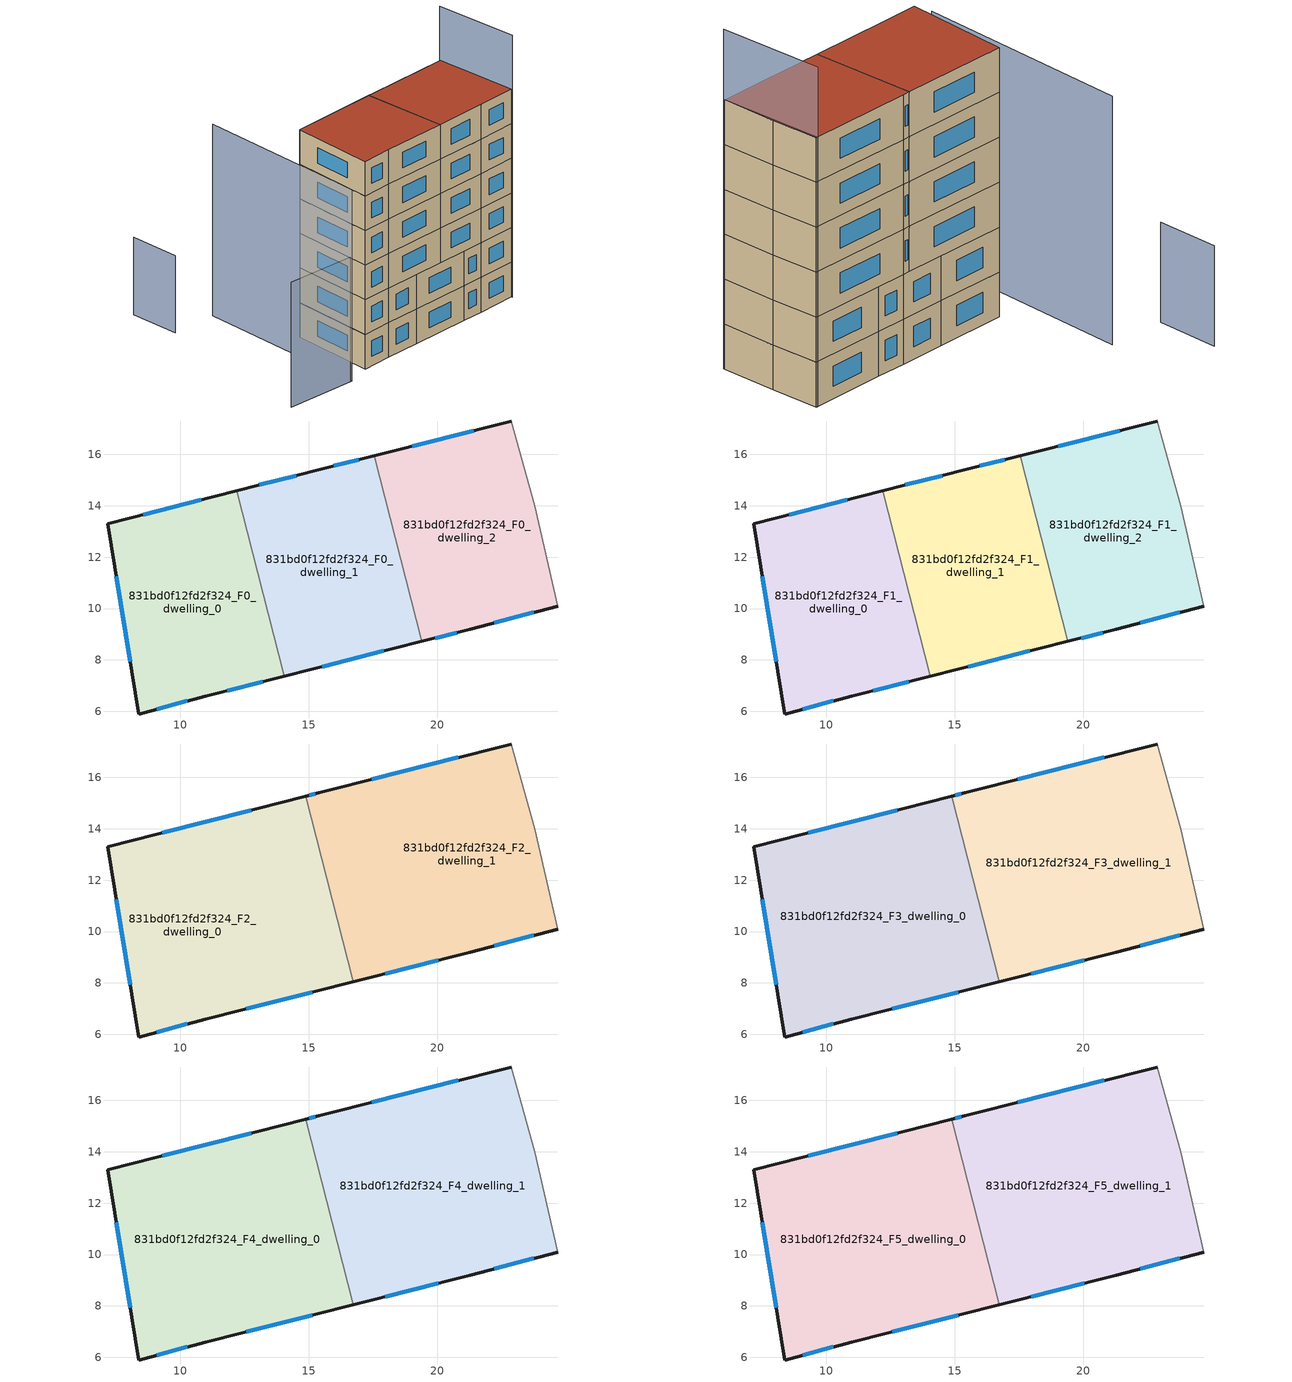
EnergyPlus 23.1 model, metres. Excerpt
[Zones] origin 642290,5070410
831bd0f12fd2f324_F0_dwelling_0
 floor ground (EU_floor_Construction): 12.21,14.59 14.05,7.37 10.98,6.59 8.38,5.89 7.18,13.3 z0
 wall outside (EU_wall_Construction): 12.21,14.59 7.18,13.3 8.38,5.89 10.98,6.59 14.05,7.37 z0:3
 wall to 831bd0f12fd2f324_F0_dwelling_1 (EU_wall_Construction): 14.05,7.37 12.21,14.59 z0:3
 window (EU_Window_Construction): 10.82,14.23 8.56,13.65 / 11.83,6.81 13.21,7.16 / 9.1,6.09 10.26,6.4 / 7.51,11.26 8.05,7.93 z0.83:2.17
831bd0f12fd2f324_F0_dwelling_1
 floor ground (EU_floor_Construction): 17.55,15.95 19.4,8.72 14.05,7.37 12.21,14.59 15.39,15.4 z0
 wall outside (EU_wall_Construction): 17.55,15.95 15.39,15.4 12.21,14.59 / 14.05,7.37 19.4,8.72 z0:3
 wall to 831bd0f12fd2f324_F0_dwelling_2 (EU_wall_Construction): 19.4,8.72 17.55,15.95 z0:3
 window (EU_Window_Construction): 16.96,15.8 15.98,15.55 / 15.52,7.74 17.93,8.35 / 14.51,15.18 13.08,14.81 z0.83:2.17
831bd0f12fd2f324_F0_dwelling_2
 floor ground (EU_floor_Construction): 22.89,17.3 23.79,14 24.69,10.09 21.29,9.19 19.4,8.72 17.55,15.95 z0
 wall outside (EU_wall_Construction): 19.4,8.72 21.29,9.19 24.69,10.09 / 22.89,17.3 17.55,15.95 z0:3
 wall adiabatic (EU_wall_Construction): 24.69,10.09 23.79,14 22.89,17.3 z0:3
 window (EU_Window_Construction): 22.23,9.44 23.76,9.85 / 19.92,8.85 20.77,9.06 / 21.42,16.93 19.02,16.32 z0.83:2.17
831bd0f12fd2f324_F1_dwelling_0
 floor to 831bd0f12fd2f324_F0_dwelling_0 (EU_floor_Construction): 12.21,14.59 14.05,7.37 10.98,6.59 8.38,5.89 7.18,13.3 z3
 wall outside (EU_wall_Construction): 12.21,14.59 7.18,13.3 8.38,5.89 10.98,6.59 14.05,7.37 z3:6
 wall to 831bd0f12fd2f324_F1_dwelling_1 (EU_wall_Construction): 14.05,7.37 12.21,14.59 z3:6
 window (EU_Window_Construction): 10.82,14.23 8.56,13.65 / 11.83,6.81 13.21,7.16 / 9.1,6.09 10.26,6.4 / 7.51,11.26 8.05,7.93 z3.83:5.17
831bd0f12fd2f324_F1_dwelling_1
 floor to 831bd0f12fd2f324_F0_dwelling_1 (EU_floor_Construction): 17.55,15.95 19.4,8.72 14.05,7.37 12.21,14.59 15.39,15.4 z3
 wall outside (EU_wall_Construction): 17.55,15.95 15.39,15.4 12.21,14.59 / 14.05,7.37 19.4,8.72 z3:6
 wall to 831bd0f12fd2f324_F1_dwelling_2 (EU_wall_Construction): 19.4,8.72 17.55,15.95 z3:6
 window (EU_Window_Construction): 16.96,15.8 15.98,15.55 / 15.52,7.74 17.93,8.35 / 14.51,15.18 13.08,14.81 z3.83:5.17
831bd0f12fd2f324_F1_dwelling_2
 floor to 831bd0f12fd2f324_F0_dwelling_2 (EU_floor_Construction): 22.89,17.3 23.79,14 24.69,10.09 21.29,9.19 19.4,8.72 17.55,15.95 z3
 wall outside (EU_wall_Construction): 19.4,8.72 21.29,9.19 24.69,10.09 / 22.89,17.3 17.55,15.95 z3:6
 wall adiabatic (EU_wall_Construction): 24.69,10.09 23.79,14 22.89,17.3 z3:6
 window (EU_Window_Construction): 22.23,9.44 23.76,9.85 / 19.92,8.85 20.77,9.06 / 21.42,16.93 19.02,16.32 z3.83:5.17
831bd0f12fd2f324_F2_dwelling_0
 floor to 831bd0f12fd2f324_F1_dwelling_0 (EU_floor_Construction): 12.21,14.59 14.05,7.37 10.98,6.59 8.38,5.89 7.18,13.3 z6
 floor to 831bd0f12fd2f324_F1_dwelling_1 (EU_floor_Construction): 14.88,15.27 16.73,8.04 14.05,7.37 12.21,14.59 z6
 wall outside (EU_wall_Construction): 14.88,15.27 7.18,13.3 8.38,5.89 10.98,6.59 16.73,8.04 z6:9
 wall to 831bd0f12fd2f324_F2_dwelling_1 (EU_wall_Construction): 16.73,8.04 14.88,15.27 z6:9
 window (EU_Window_Construction): 12.76,14.73 9.3,13.84 / 12.56,6.99 15.15,7.64 / 9.1,6.09 10.26,6.4 / 7.51,11.26 8.05,7.93 z6.83:8.17
831bd0f12fd2f324_F2_dwelling_1
 floor to 831bd0f12fd2f324_F1_dwelling_1 (EU_floor_Construction): 17.55,15.95 19.4,8.72 16.73,8.04 14.88,15.27 15.39,15.4 z6
 floor to 831bd0f12fd2f324_F1_dwelling_2 (EU_floor_Construction): 22.89,17.3 23.79,14 24.69,10.09 21.29,9.19 19.4,8.72 17.55,15.95 z6
 wall outside (EU_wall_Construction): 22.89,17.3 15.39,15.4 14.88,15.27 / 16.73,8.04 21.29,9.19 24.69,10.09 z6:9
 wall adiabatic (EU_wall_Construction): 24.69,10.09 23.79,14 22.89,17.3 z6:9
 window (EU_Window_Construction): 20.83,16.78 17.45,15.92 / 22.23,9.44 23.76,9.85 / 17.98,8.36 20.03,8.88 / 15.25,15.36 15.02,15.31 z6.83:8.17
831bd0f12fd2f324_F3_dwelling_0
 floor to 831bd0f12fd2f324_F2_dwelling_0 (EU_floor_Construction): 14.88,15.27 16.73,8.04 10.98,6.59 8.38,5.89 7.18,13.3 z9
 wall outside (EU_wall_Construction): 14.88,15.27 7.18,13.3 8.38,5.89 10.98,6.59 16.73,8.04 z9:12
 wall to 831bd0f12fd2f324_F3_dwelling_1 (EU_wall_Construction): 16.73,8.04 14.88,15.27 z9:12
 window (EU_Window_Construction): 12.76,14.73 9.3,13.84 / 12.56,6.99 15.15,7.64 / 9.1,6.09 10.26,6.4 / 7.51,11.26 8.05,7.93 z9.83:11.17
831bd0f12fd2f324_F3_dwelling_1
 floor to 831bd0f12fd2f324_F2_dwelling_1 (EU_floor_Construction): 22.89,17.3 23.79,14 24.69,10.09 21.29,9.19 16.73,8.04 14.88,15.27 15.39,15.4 z9
 wall outside (EU_wall_Construction): 22.89,17.3 15.39,15.4 14.88,15.27 / 16.73,8.04 21.29,9.19 24.69,10.09 z9:12
 wall adiabatic (EU_wall_Construction): 24.69,10.09 23.79,14 22.89,17.3 z9:12
 window (EU_Window_Construction): 20.83,16.78 17.45,15.92 / 22.23,9.44 23.76,9.85 / 17.98,8.36 20.03,8.88 / 15.25,15.36 15.02,15.31 z9.83:11.17
831bd0f12fd2f324_F4_dwelling_0
 floor to 831bd0f12fd2f324_F3_dwelling_0 (EU_floor_Construction): 14.88,15.27 16.73,8.04 10.98,6.59 8.38,5.89 7.18,13.3 z12
 wall outside (EU_wall_Construction): 14.88,15.27 7.18,13.3 8.38,5.89 10.98,6.59 16.73,8.04 z12:15
 wall to 831bd0f12fd2f324_F4_dwelling_1 (EU_wall_Construction): 16.73,8.04 14.88,15.27 z12:15
 window (EU_Window_Construction): 12.76,14.73 9.3,13.84 / 12.56,6.99 15.15,7.64 / 9.1,6.09 10.26,6.4 / 7.51,11.26 8.05,7.93 z12.83:14.17
831bd0f12fd2f324_F4_dwelling_1
 floor to 831bd0f12fd2f324_F3_dwelling_1 (EU_floor_Construction): 22.89,17.3 23.79,14 24.69,10.09 21.29,9.19 16.73,8.04 14.88,15.27 15.39,15.4 z12
 wall outside (EU_wall_Construction): 22.89,17.3 15.39,15.4 14.88,15.27 / 16.73,8.04 21.29,9.19 24.69,10.09 z12:15
 wall adiabatic (EU_wall_Construction): 24.69,10.09 23.79,14 22.89,17.3 z12:15
 window (EU_Window_Construction): 20.83,16.78 17.45,15.92 / 22.23,9.44 23.76,9.85 / 17.98,8.36 20.03,8.88 / 15.25,15.36 15.02,15.31 z12.83:14.17
831bd0f12fd2f324_F5_dwelling_0
 floor to 831bd0f12fd2f324_F4_dwelling_0 (EU_floor_Construction): 14.88,15.27 16.73,8.04 10.98,6.59 8.38,5.89 7.18,13.3 z15
 wall outside (EU_wall_Construction): 14.88,15.27 7.18,13.3 8.38,5.89 10.98,6.59 16.73,8.04 z15:18
 wall to 831bd0f12fd2f324_F5_dwelling_1 (EU_wall_Construction): 16.73,8.04 14.88,15.27 z15:18
 window (EU_Window_Construction): 12.76,14.73 9.3,13.84 / 12.56,6.99 15.15,7.64 / 9.1,6.09 10.26,6.4 / 7.51,11.26 8.05,7.93 z15.83:17.17
 roof outside (EU_roof_Construction): 16.73,8.04 14.88,15.27 7.18,13.3 8.38,5.89 10.98,6.59 z18
831bd0f12fd2f324_F5_dwelling_1
 floor to 831bd0f12fd2f324_F4_dwelling_1 (EU_floor_Construction): 22.89,17.3 23.79,14 24.69,10.09 21.29,9.19 16.73,8.04 14.88,15.27 15.39,15.4 z15
 wall outside (EU_wall_Construction): 22.89,17.3 15.39,15.4 14.88,15.27 / 16.73,8.04 21.29,9.19 24.69,10.09 z15:18
 wall adiabatic (EU_wall_Construction): 24.69,10.09 23.79,14 22.89,17.3 z15:18
 window (EU_Window_Construction): 20.83,16.78 17.45,15.92 / 22.23,9.44 23.76,9.85 / 17.98,8.36 20.03,8.88 / 15.25,15.36 15.02,15.31 z15.83:17.17
 roof outside (EU_roof_Construction): 24.69,10.09 23.79,14 22.89,17.3 15.39,15.4 14.88,15.27 16.73,8.04 21.29,9.19 z18
shading: -0.03,3.6 6.18,4.7 z0:10.8; 3.58,20.11 6.34,4.72 z0:16.6; 24.71,10.03 22.81,17.33 z0:22.7; -1.42,23.61 -0.5,19.21 z0:6.7
[Building]
EU S2 Campaign: North Axis=0; Terrain=City; Solar Distribution=FullExterior
[Site:Location]
Lyon-Bron: Latitude=45.75; Longitude=5; Time Zone=1; Elevation=198
[SizingPeriod:WeatherFileDays]
AnnualSizingPeriod: Begin Month=1; Begin Day of Month=1; End Month=12; End Day of Month=31; Day of Week for Start Day=Monday; Use Weather File Daylight Saving Period=No; Use Weather File Rain and Snow Indicators=No
[MATERIAL]
EU_InternalMass_Material: Roughness=MediumRough; Thickness=0.1; Conductivity=1; Density=1800; Specific Heat=900; Thermal Absorptance=0.9; Solar Absorptance=0.7; Visible Absorptance=0.7
[MATERIAL:NOMASS] Roughness=MediumRough; Thermal Absorptance=0.9; Solar Absorptance=0.7; Visible Absorptance=0.7
Name | Thermal Resistance
EU_wall_NoMass | 0.87146
EU_roof_NoMass | 0.842276
EU_floor_NoMass | 0.496999
[WINDOWMATERIAL:SIMPLEGLAZINGSYSTEM]
EU_Window_SimpleGlazing: UFactor=2.2525; Solar Heat Gain Coefficient=0.76; Visible Transmittance=0.76
[CONSTRUCTION]
EU_wall_Construction: EU_wall_NoMass
EU_roof_Construction: EU_roof_NoMass
EU_floor_Construction: EU_floor_NoMass
EU_Window_Construction: EU_Window_SimpleGlazing
EU_InternalMass_Construction: EU_InternalMass_Material
[ZONE] Type=1; Multiplier=1; Ceiling Height=autocalculate; Floor Area=autocalculate; Part of Total Floor Area=Yes
Name | Volume
831bd0f12fd2f324_F0_dwelling_0; 831bd0f12fd2f324_F1_dwelling_0 | 123.44
831bd0f12fd2f324_F2_dwelling_0; 831bd0f12fd2f324_F3_dwelling_0; 831bd0f12fd2f324_F4_dwelling_0; 831bd0f12fd2f324_F5_dwelling_0 | 185.183
831bd0f12fd2f324_F0_dwelling_1; 831bd0f12fd2f324_F1_dwelling_1 | 123.445
831bd0f12fd2f324_F2_dwelling_1; 831bd0f12fd2f324_F3_dwelling_1; 831bd0f12fd2f324_F4_dwelling_1; 831bd0f12fd2f324_F5_dwelling_1 | 185.181
831bd0f12fd2f324_F0_dwelling_2; 831bd0f12fd2f324_F1_dwelling_2 | 123.465
[INTERNALMASS] Construction=EU_InternalMass_Construction
Name | Zone or ZoneList | Surface Area
831bd0f12fd2f324_F0_dwelling_0_EU_InternalMass | 831bd0f12fd2f324_F0_dwelling_0 | 41.1467
831bd0f12fd2f324_F0_dwelling_1_EU_InternalMass | 831bd0f12fd2f324_F0_dwelling_1 | 41.1485
831bd0f12fd2f324_F0_dwelling_2_EU_InternalMass | 831bd0f12fd2f324_F0_dwelling_2 | 41.1554
831bd0f12fd2f324_F1_dwelling_0_EU_InternalMass | 831bd0f12fd2f324_F1_dwelling_0 | 41.1467
831bd0f12fd2f324_F1_dwelling_1_EU_InternalMass | 831bd0f12fd2f324_F1_dwelling_1 | 41.1485
831bd0f12fd2f324_F1_dwelling_2_EU_InternalMass | 831bd0f12fd2f324_F1_dwelling_2 | 41.1554
831bd0f12fd2f324_F2_dwelling_0_EU_InternalMass | 831bd0f12fd2f324_F2_dwelling_0 | 61.7277
831bd0f12fd2f324_F2_dwelling_1_EU_InternalMass | 831bd0f12fd2f324_F2_dwelling_1 | 61.7273
831bd0f12fd2f324_F3_dwelling_0_EU_InternalMass | 831bd0f12fd2f324_F3_dwelling_0 | 61.7277
831bd0f12fd2f324_F3_dwelling_1_EU_InternalMass | 831bd0f12fd2f324_F3_dwelling_1 | 61.7273
831bd0f12fd2f324_F4_dwelling_0_EU_InternalMass | 831bd0f12fd2f324_F4_dwelling_0 | 61.7277
831bd0f12fd2f324_F4_dwelling_1_EU_InternalMass | 831bd0f12fd2f324_F4_dwelling_1 | 61.7273
831bd0f12fd2f324_F5_dwelling_0_EU_InternalMass | 831bd0f12fd2f324_F5_dwelling_0 | 61.7277
831bd0f12fd2f324_F5_dwelling_1_EU_InternalMass | 831bd0f12fd2f324_F5_dwelling_1 | 61.7273
[OTHEREQUIPMENT] Fuel Type=Electricity; Design Level Calculation Method=Watts/Area; Power per Zone Floor Area=1; Fraction Latent=0; Fraction Radiant=0; Fraction Lost=0; Carbon Dioxide Generation Rate=0; EndUse Subcategory=EU_Step8_InternalGains
Name | Zone or ZoneList or Space or SpaceList | Schedule
EU_Step8_InternalGain_831bd0f12fd2f324_F0_dwelling_0_f000 | 831bd0f12fd2f324_F0_dwelling_0 | EU_Step8_GainSchedule_831bd0f12fd2f324_F0_dwelling_0_f000
EU_Step8_InternalGain_831bd0f12fd2f324_F0_dwelling_1_f000 | 831bd0f12fd2f324_F0_dwelling_1 | EU_Step8_GainSchedule_831bd0f12fd2f324_F0_dwelling_1_f000
EU_Step8_InternalGain_831bd0f12fd2f324_F0_dwelling_2_f000 | 831bd0f12fd2f324_F0_dwelling_2 | EU_Step8_GainSchedule_831bd0f12fd2f324_F0_dwelling_2_f000
EU_Step8_InternalGain_831bd0f12fd2f324_F1_dwelling_0_f000 | 831bd0f12fd2f324_F1_dwelling_0 | EU_Step8_GainSchedule_831bd0f12fd2f324_F1_dwelling_0_f000
EU_Step8_InternalGain_831bd0f12fd2f324_F1_dwelling_1_f000 | 831bd0f12fd2f324_F1_dwelling_1 | EU_Step8_GainSchedule_831bd0f12fd2f324_F1_dwelling_1_f000
EU_Step8_InternalGain_831bd0f12fd2f324_F1_dwelling_2_f000 | 831bd0f12fd2f324_F1_dwelling_2 | EU_Step8_GainSchedule_831bd0f12fd2f324_F1_dwelling_2_f000
EU_Step8_InternalGain_831bd0f12fd2f324_F2_dwelling_0_f000 | 831bd0f12fd2f324_F2_dwelling_0 | EU_Step8_GainSchedule_831bd0f12fd2f324_F2_dwelling_0_f000
EU_Step8_InternalGain_831bd0f12fd2f324_F2_dwelling_1_f000 | 831bd0f12fd2f324_F2_dwelling_1 | EU_Step8_GainSchedule_831bd0f12fd2f324_F2_dwelling_1_f000
EU_Step8_InternalGain_831bd0f12fd2f324_F3_dwelling_0_f000 | 831bd0f12fd2f324_F3_dwelling_0 | EU_Step8_GainSchedule_831bd0f12fd2f324_F3_dwelling_0_f000
EU_Step8_InternalGain_831bd0f12fd2f324_F3_dwelling_1_f000 | 831bd0f12fd2f324_F3_dwelling_1 | EU_Step8_GainSchedule_831bd0f12fd2f324_F3_dwelling_1_f000
EU_Step8_InternalGain_831bd0f12fd2f324_F4_dwelling_0_f000 | 831bd0f12fd2f324_F4_dwelling_0 | EU_Step8_GainSchedule_831bd0f12fd2f324_F4_dwelling_0_f000
EU_Step8_InternalGain_831bd0f12fd2f324_F4_dwelling_1_f000 | 831bd0f12fd2f324_F4_dwelling_1 | EU_Step8_GainSchedule_831bd0f12fd2f324_F4_dwelling_1_f000
EU_Step8_InternalGain_831bd0f12fd2f324_F5_dwelling_0_f000 | 831bd0f12fd2f324_F5_dwelling_0 | EU_Step8_GainSchedule_831bd0f12fd2f324_F5_dwelling_0_f000
EU_Step8_InternalGain_831bd0f12fd2f324_F5_dwelling_1_f000 | 831bd0f12fd2f324_F5_dwelling_1 | EU_Step8_GainSchedule_831bd0f12fd2f324_F5_dwelling_1_f000
[ZONEVENTILATION:DESIGNFLOWRATE] Schedule=EU_AlwaysOn; Design Flow Rate Calculation Method=AirChanges/Hour; Air Changes per Hour=0.425; Ventilation Type=Natural; Fan Pressure Rise=0; Fan Total Efficiency=1; Constant Term Coefficient=1; Temperature Term Coefficient=0; Velocity Term Coefficient=0; Velocity Squared Term Coefficient=0; Minimum Indoor Temperature=-100; Maximum Indoor Temperature=100; Delta Temperature=-100; Minimum Outdoor Temperature=-100; Maximum Outdoor Temperature=100; Maximum Wind Speed=40
Name | Zone or ZoneList or Space or SpaceList
EU_ConstantAir_831bd0f12fd2f324_F0_dwelling_0 | 831bd0f12fd2f324_F0_dwelling_0
EU_ConstantAir_831bd0f12fd2f324_F0_dwelling_1 | 831bd0f12fd2f324_F0_dwelling_1
EU_ConstantAir_831bd0f12fd2f324_F0_dwelling_2 | 831bd0f12fd2f324_F0_dwelling_2
EU_ConstantAir_831bd0f12fd2f324_F1_dwelling_0 | 831bd0f12fd2f324_F1_dwelling_0
EU_ConstantAir_831bd0f12fd2f324_F1_dwelling_1 | 831bd0f12fd2f324_F1_dwelling_1
EU_ConstantAir_831bd0f12fd2f324_F1_dwelling_2 | 831bd0f12fd2f324_F1_dwelling_2
EU_ConstantAir_831bd0f12fd2f324_F2_dwelling_0 | 831bd0f12fd2f324_F2_dwelling_0
EU_ConstantAir_831bd0f12fd2f324_F2_dwelling_1 | 831bd0f12fd2f324_F2_dwelling_1
EU_ConstantAir_831bd0f12fd2f324_F3_dwelling_0 | 831bd0f12fd2f324_F3_dwelling_0
EU_ConstantAir_831bd0f12fd2f324_F3_dwelling_1 | 831bd0f12fd2f324_F3_dwelling_1
EU_ConstantAir_831bd0f12fd2f324_F4_dwelling_0 | 831bd0f12fd2f324_F4_dwelling_0
EU_ConstantAir_831bd0f12fd2f324_F4_dwelling_1 | 831bd0f12fd2f324_F4_dwelling_1
EU_ConstantAir_831bd0f12fd2f324_F5_dwelling_0 | 831bd0f12fd2f324_F5_dwelling_0
EU_ConstantAir_831bd0f12fd2f324_F5_dwelling_1 | 831bd0f12fd2f324_F5_dwelling_1
[HVACTEMPLATE:THERMOSTAT] Constant Heating Setpoint=20; Constant Cooling Setpoint=50
EU_HeatOnly_831bd0f12fd2f324_F0_dwelling_0; EU_HeatOnly_831bd0f12fd2f324_F0_dwelling_1; EU_HeatOnly_831bd0f12fd2f324_F0_dwelling_2; EU_HeatOnly_831bd0f12fd2f324_F1_dwelling_0; EU_HeatOnly_831bd0f12fd2f324_F1_dwelling_1; EU_HeatOnly_831bd0f12fd2f324_F1_dwelling_2; EU_HeatOnly_831bd0f12fd2f324_F2_dwelling_0; EU_HeatOnly_831bd0f12fd2f324_F2_dwelling_1; EU_HeatOnly_831bd0f12fd2f324_F3_dwelling_0; EU_HeatOnly_831bd0f12fd2f324_F3_dwelling_1; EU_HeatOnly_831bd0f12fd2f324_F4_dwelling_0; EU_HeatOnly_831bd0f12fd2f324_F4_dwelling_1; EU_HeatOnly_831bd0f12fd2f324_F5_dwelling_0; EU_HeatOnly_831bd0f12fd2f324_F5_dwelling_1
[HVACTEMPLATE:ZONE:IDEALLOADSAIRSYSTEM] System Availability Schedule=EU_AlwaysOn; Maximum Heating Supply Air Temperature=50; Minimum Cooling Supply Air Temperature=13; Maximum Heating Supply Air Humidity Ratio=0.0156; Minimum Cooling Supply Air Humidity Ratio=0.0077; Heating Limit=NoLimit; Cooling Limit=NoLimit; Heating Availability Schedule=EU_AlwaysOn; Cooling Availability Schedule=EU_CoolingOff; Dehumidification Control Type=ConstantSensibleHeatRatio; Cooling Sensible Heat Ratio=0.7; Dehumidification Setpoint=60; Humidification Control Type=None; Humidification Setpoint=30; Outdoor Air Method=None; Outdoor Air Flow Rate per Person=0.00944; Outdoor Air Flow Rate per Zone Floor Area=0; Outdoor Air Flow Rate per Zone=0; Demand Controlled Ventilation Type=None; Outdoor Air Economizer Type=NoEconomizer; Heat Recovery Type=None; Sensible Heat Recovery Effectiveness=0.7; Latent Heat Recovery Effectiveness=0.65
Name | Template Thermostat
831bd0f12fd2f324_F0_dwelling_0 | EU_HeatOnly_831bd0f12fd2f324_F0_dwelling_0
831bd0f12fd2f324_F0_dwelling_1 | EU_HeatOnly_831bd0f12fd2f324_F0_dwelling_1
831bd0f12fd2f324_F0_dwelling_2 | EU_HeatOnly_831bd0f12fd2f324_F0_dwelling_2
831bd0f12fd2f324_F1_dwelling_0 | EU_HeatOnly_831bd0f12fd2f324_F1_dwelling_0
831bd0f12fd2f324_F1_dwelling_1 | EU_HeatOnly_831bd0f12fd2f324_F1_dwelling_1
831bd0f12fd2f324_F1_dwelling_2 | EU_HeatOnly_831bd0f12fd2f324_F1_dwelling_2
831bd0f12fd2f324_F2_dwelling_0 | EU_HeatOnly_831bd0f12fd2f324_F2_dwelling_0
831bd0f12fd2f324_F2_dwelling_1 | EU_HeatOnly_831bd0f12fd2f324_F2_dwelling_1
831bd0f12fd2f324_F3_dwelling_0 | EU_HeatOnly_831bd0f12fd2f324_F3_dwelling_0
831bd0f12fd2f324_F3_dwelling_1 | EU_HeatOnly_831bd0f12fd2f324_F3_dwelling_1
831bd0f12fd2f324_F4_dwelling_0 | EU_HeatOnly_831bd0f12fd2f324_F4_dwelling_0
831bd0f12fd2f324_F4_dwelling_1 | EU_HeatOnly_831bd0f12fd2f324_F4_dwelling_1
831bd0f12fd2f324_F5_dwelling_0 | EU_HeatOnly_831bd0f12fd2f324_F5_dwelling_0
831bd0f12fd2f324_F5_dwelling_1 | EU_HeatOnly_831bd0f12fd2f324_F5_dwelling_1
[SIZING:ZONE] Zone Cooling Design Supply Air Temperature Input Method=SupplyAirTemperature; Zone Cooling Design Supply Air Temperature=13; Zone Heating Design Supply Air Temperature Input Method=SupplyAirTemperature; Zone Heating Design Supply Air Temperature=50; Zone Cooling Design Supply Air Humidity Ratio=0.008; Zone Heating Design Supply Air Humidity Ratio=0.008; Cooling Design Air Flow Method=DesignDay; Cooling Design Air Flow Rate=0; Cooling Minimum Air Flow per Zone Floor Area=0.000762; Cooling Minimum Air Flow=0; Cooling Minimum Air Flow Fraction=0.2; Heating Design Air Flow Method=DesignDay; Heating Design Air Flow Rate=0; Heating Maximum Air Flow per Zone Floor Area=0.002032; Heating Maximum Air Flow=0.141576; Heating Maximum Air Flow Fraction=0.3; Account for Dedicated Outdoor Air System=No; Dedicated Outdoor Air System Control Strategy=NeutralSupplyAir; Dedicated Outdoor Air Low Setpoint Temperature for Design=autosize; Dedicated Outdoor Air High Setpoint Temperature for Design=autosize; Zone Load Sizing Method=Sensible Load Only No Latent Load; Zone Latent Cooling Design Supply Air Humidity Ratio Input Method=HumidityRatioDifference; Zone Cooling Design Supply Air Humidity Ratio Difference=0.005; Zone Latent Heating Design Supply Air Humidity Ratio Input Method=HumidityRatioDifference; Zone Humidification Design Supply Air Humidity Ratio Difference=0.005
831bd0f12fd2f324_F0_dwelling_0; 831bd0f12fd2f324_F0_dwelling_1; 831bd0f12fd2f324_F0_dwelling_2; 831bd0f12fd2f324_F1_dwelling_0; 831bd0f12fd2f324_F1_dwelling_1; 831bd0f12fd2f324_F1_dwelling_2; 831bd0f12fd2f324_F2_dwelling_0; 831bd0f12fd2f324_F2_dwelling_1; 831bd0f12fd2f324_F3_dwelling_0; 831bd0f12fd2f324_F3_dwelling_1; 831bd0f12fd2f324_F4_dwelling_0; 831bd0f12fd2f324_F4_dwelling_1; 831bd0f12fd2f324_F5_dwelling_0; 831bd0f12fd2f324_F5_dwelling_1
[SCHEDULE:CONSTANT]
Name | Hourly Value
EU_AlwaysOn | 1
EU_CoolingOff | 0
[SCHEDULE:FILE] Column Number=1; Rows to Skip at Top=0; Number of Hours of Data=8760; Column Separator=Comma; Interpolate to Timestep=No; Minutes per Item=60; Adjust Schedule for Daylight Savings=Yes
Name | File
EU_Step8_GainSchedule_831bd0f12fd2f324_F0_dwelling_0_f000 | ../../schedules/831bd0f12fd2f324/831bd0f12fd2f324_F0_dwelling_0_f000_gain.csv
EU_Step8_GainSchedule_831bd0f12fd2f324_F0_dwelling_1_f000 | ../../schedules/831bd0f12fd2f324/831bd0f12fd2f324_F0_dwelling_1_f000_gain.csv
EU_Step8_GainSchedule_831bd0f12fd2f324_F0_dwelling_2_f000 | ../../schedules/831bd0f12fd2f324/831bd0f12fd2f324_F0_dwelling_2_f000_gain.csv
EU_Step8_GainSchedule_831bd0f12fd2f324_F1_dwelling_0_f000 | ../../schedules/831bd0f12fd2f324/831bd0f12fd2f324_F1_dwelling_0_f000_gain.csv
EU_Step8_GainSchedule_831bd0f12fd2f324_F1_dwelling_1_f000 | ../../schedules/831bd0f12fd2f324/831bd0f12fd2f324_F1_dwelling_1_f000_gain.csv
EU_Step8_GainSchedule_831bd0f12fd2f324_F1_dwelling_2_f000 | ../../schedules/831bd0f12fd2f324/831bd0f12fd2f324_F1_dwelling_2_f000_gain.csv
EU_Step8_GainSchedule_831bd0f12fd2f324_F2_dwelling_0_f000 | ../../schedules/831bd0f12fd2f324/831bd0f12fd2f324_F2_dwelling_0_f000_gain.csv
EU_Step8_GainSchedule_831bd0f12fd2f324_F2_dwelling_1_f000 | ../../schedules/831bd0f12fd2f324/831bd0f12fd2f324_F2_dwelling_1_f000_gain.csv
EU_Step8_GainSchedule_831bd0f12fd2f324_F3_dwelling_0_f000 | ../../schedules/831bd0f12fd2f324/831bd0f12fd2f324_F3_dwelling_0_f000_gain.csv
EU_Step8_GainSchedule_831bd0f12fd2f324_F3_dwelling_1_f000 | ../../schedules/831bd0f12fd2f324/831bd0f12fd2f324_F3_dwelling_1_f000_gain.csv
EU_Step8_GainSchedule_831bd0f12fd2f324_F4_dwelling_0_f000 | ../../schedules/831bd0f12fd2f324/831bd0f12fd2f324_F4_dwelling_0_f000_gain.csv
EU_Step8_GainSchedule_831bd0f12fd2f324_F4_dwelling_1_f000 | ../../schedules/831bd0f12fd2f324/831bd0f12fd2f324_F4_dwelling_1_f000_gain.csv
EU_Step8_GainSchedule_831bd0f12fd2f324_F5_dwelling_0_f000 | ../../schedules/831bd0f12fd2f324/831bd0f12fd2f324_F5_dwelling_0_f000_gain.csv
EU_Step8_GainSchedule_831bd0f12fd2f324_F5_dwelling_1_f000 | ../../schedules/831bd0f12fd2f324/831bd0f12fd2f324_F5_dwelling_1_f000_gain.csv
